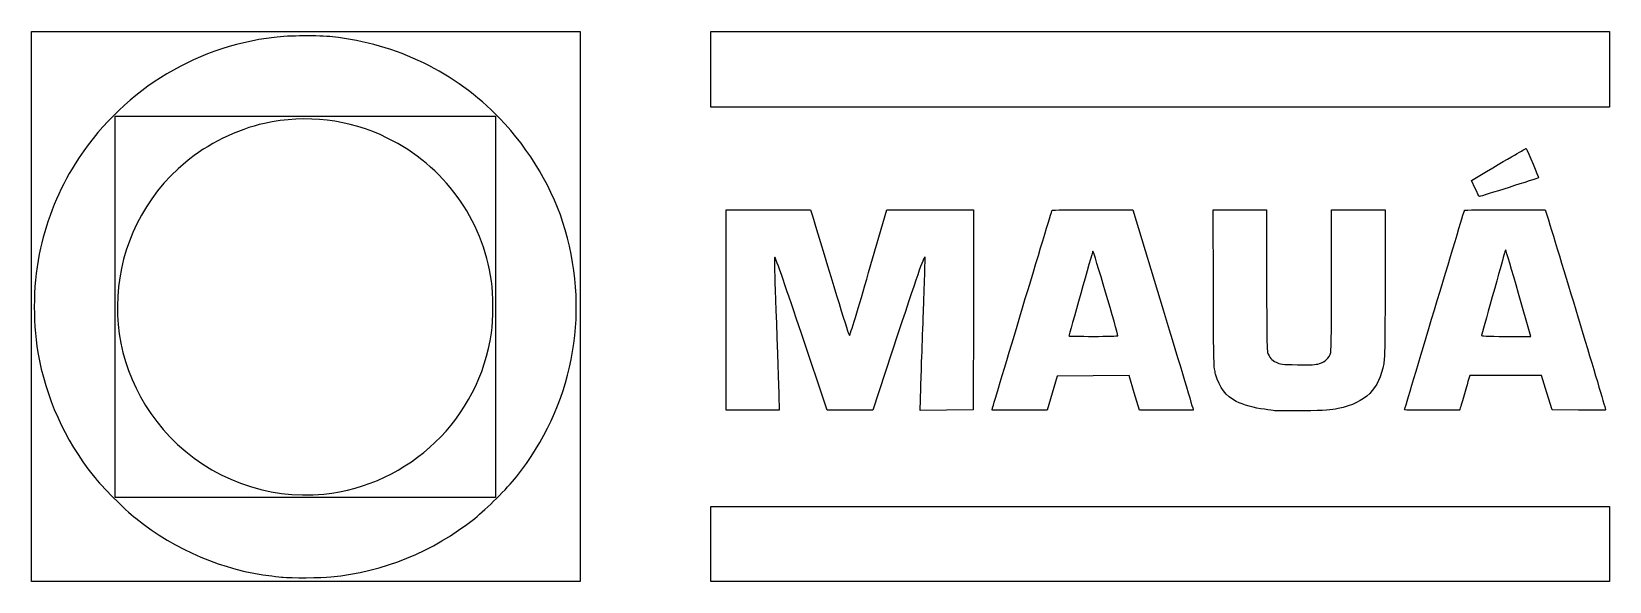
# Model space of a CAD drawing. Extents: x -70 to 70, y -24 to 24.
import ezdxf

# ---------------------------------------------------------------- set-up
doc = ezdxf.new("R2010")
doc.units = 0
doc.layers.add('Camada_1', color=7, linetype='CONTINUOUS')

msp = doc.modelspace()

# ---------------------------------------------------------------- linework, layer by layer
at = {"layer": 'Camada_1', "color": 7}
for points in [[(-69.999539, -0.00003), (-69.999539, 24.373538), (-45.665469, 24.373538), (-21.33141, 24.373538), (-21.33141, -0.00003), (-21.33141, -24.373602), (-45.665469, -24.373602), (-69.999539, -24.373602)], [(-9.717425, 21.015757), (-9.717425, 24.373538), (30.141456, 24.373538), (70.000329, 24.373538), (70.000329, 21.015757), (70.000329, 17.657966), (30.141456, 17.657966), (-9.717425, 17.657966)], [(-62.572904, -0.039532), (-62.572904, 16.867903), (-45.704979, 16.867903), (-28.837043, 16.867903), (-28.837043, -0.039532), (-28.837043, -16.94697), (-45.704979, -16.94697), (-62.572904, -16.94697)], [(58.091293, 10.469107)], [(26.38863, -2.58756)], [(-9.717425, -21.05532), (-9.717425, -17.737039), (30.141456, -17.737039), (70.000329, -17.737039), (70.000329, -21.05532), (70.000329, -24.373602), (30.141456, -24.373602), (-9.717425, -24.373602)]]:
    msp.add_lwpolyline(points, close=True, dxfattribs=at)
for points in [[(58.091293, 10.469107), (57.766165, 11.180925), (59.083585, 11.958658)], [(-8.374316, -0.316062), (-8.374316, 8.572199), (-4.625224, 8.572199), (-0.876143, 8.572199), (-0.716605, 8.038907)], [(4.271791, 3.002221), (5.882957, 8.572199), (9.736587, 8.572199), (13.590228, 8.572199), (13.570152, -0.296307), (13.550101, -9.164803), (11.193064, -9.185689), (8.836032, -9.206576), (8.897339, -7.249978)], [(24.15038, 8.572181), (27.705941, 8.572181), (30.403481, -0.29134)], [(34.860859, 1.599854), (34.83519, 8.572199), (37.208979, 8.572199), (39.582784, 8.572199), (39.582784, 2.381965)], [(45.349832, 2.389924), (45.350085, 8.572199), (47.720282, 8.572199), (50.090481, 8.572199), (50.090481, 2.103997)], [(60.740663, 8.572186), (64.306417, 8.572186), (64.58159, 7.68336)], [(60.817862, -2.646754), (63.029263, -2.646754), (61.936633, 1.154506)], [(-6.030431, -9.203882), (-8.374298, -9.203882), (-8.374316, -0.316062)], [(6.874912, -2.409622), (4.630743, -9.204209), (2.611855, -9.203196), (0.592967, -9.202183), (-1.688005, -2.40845)], [(30.679452, -9.204308), (28.307356, -9.204308), (27.841787, -7.663543), (27.376223, -6.122794), (24.184439, -6.142668), (20.992655, -6.162542), (20.558821, -7.683415), (20.125001, -9.204302), (17.676967, -9.204302), (15.228939, -9.204302), (15.275608, -8.98704)], [(67.267358, -9.185811), (64.905472, -9.164823), (64.437419, -7.643948), (63.969382, -6.123078), (60.786175, -6.123078), (57.602977, -6.123078), (57.446429, -6.65637)], [(40.293657, -9.23702), (40.293817, -9.23746)], [(51.828794, -9.16796), (51.828794, -9.168269)], [(-44.073471, -16.627626), (-44.073957, -16.627626)], [(-43.441903, -23.976619), (-43.441903, -23.976723)]]:
    msp.add_lwpolyline(points, dxfattribs=at)
for points in [[(-48.470212, 23.862872), (-55.755479, 22.997777), (-62.204109, 18.901621), (-66.136812, 12.641092)], [(-43.29527, 23.906264), (-44.513075, 24.040618), (-47.160095, 24.018391), (-48.470212, 23.862872)], [(-28.467364, 16.687033), (-32.418919, 20.77032), (-37.5605, 23.273597), (-43.29527, 23.906264)], [(-38.435861, 14.937561), (-41.834606, 16.598067), (-45.60847, 17.046909), (-49.338784, 16.234305)], [(-49.338784, 16.234305), (-51.74006, 15.711218), (-54.418555, 14.39597), (-56.322937, 12.804815)], [(-22.646928, 6.78522), (-23.679606, 10.339327), (-25.776288, 13.906243), (-28.467364, 16.687033)], [(-29.192177, 2.236141), (-29.978032, 7.764579), (-33.411998, 12.483071), (-38.435861, 14.937561)], [(59.083585, 11.958658), (62.237006, 13.820244), (62.594998, 14.028256), (62.608568, 14.006805)], [(62.608568, 14.006805), (62.770891, 13.750156), (63.736552, 11.443384), (63.696586, 11.407775)], [(-66.136812, 12.641092), (-67.547454, 10.395463), (-68.635123, 7.753921), (-69.211016, 5.174955)], [(-56.322937, 12.804815), (-63.816398, 6.54384), (-64.452128, -4.559767), (-57.718247, -11.565454)], [(63.696586, 11.407775), (63.639663, 11.357103), (58.575997, 9.7573), (58.472428, 9.7573)], [(58.472428, 9.7573), (58.44164, 9.7573), (58.270112, 10.077616), (58.091293, 10.469107)], [(15.275608, -8.98704), (15.347182, -8.653802), (20.517149, 8.494534), (20.558494, 8.535882)], [(20.558494, 8.535882), (20.578469, 8.555832), (22.194815, 8.572181), (24.15038, 8.572181)], [(51.828794, -9.168269), (51.828794, -9.097442), (57.113538, 8.510826), (57.143914, 8.541201)], [(57.143914, 8.541201), (57.160977, 8.55829), (58.7795, 8.572186), (60.740663, 8.572186)], [(-0.716605, 8.038907), (1.260515, 1.429808), (2.499635, -2.567752), (2.571135, -2.567752)], [(64.58159, 7.68336), (65.94832, 3.268928), (69.691492, -9.144468), (69.664152, -9.171811)], [(-26.977946, -15.091791), (-22.016573, -8.877706), (-20.42778, -0.852316), (-22.646928, 6.78522)], [(-69.211016, 5.174955), (-69.851969, 2.304672), (-69.93571, -1.14689), (-69.435282, -4.068827)], [(-4.043463, 4.38527), (-4.123249, 4.38527), (-4.112517, 3.971459), (-3.821757, -4.185617)], [(-1.688005, -2.40845), (-2.942553, 1.328097), (-4.0025, 4.38527), (-4.043463, 4.38527)], [(9.287226, 4.365199), (9.181054, 4.490791), (8.808102, 3.443392), (6.874912, -2.409622)], [(9.131319, -0.473964), (9.226245, 2.176715), (9.296408, 4.354328), (9.287226, 4.365199)], [(24.168332, 4.91654), (24.119154, 4.824811), (22.04327, -2.525508), (22.04327, -2.607996)], [(26.38863, -2.587571), (26.38863, -2.369812), (24.20985, 4.993954), (24.168332, 4.91654)], [(60.807591, 4.992189), (60.765317, 5.034459), (60.806578, 5.17591), (59.606515, 0.869039)], [(61.936633, 1.154506), (61.335688, 3.245203), (60.827624, 4.972158), (60.807591, 4.992189)], [(2.571135, -2.567752), (2.621708, -2.567752), (3.361291, -0.145522), (4.271791, 3.002221)], [(-29.196835, -2.336454), (-29.039432, -1.207947), (-29.037293, 1.143065), (-29.192177, 2.236141)], [(35.06003, -5.989837), (34.888356, -5.378875), (34.886287, -5.300278), (34.860859, 1.599854)], [(39.582784, 2.381965), (39.582784, -2.084373), (39.608159, -3.883064), (39.673859, -4.076835)], [(45.266499, -4.090787), (45.32109, -3.894307), (45.349551, -1.680326), (45.349832, 2.389924)], [(50.090481, 2.103997), (50.090481, -3.294861), (50.070886, -4.476717), (49.971803, -5.044751)], [(59.606515, 0.869039), (59.098001, -0.956017), (58.664964, -2.49368), (58.644201, -2.547998)], [(8.897339, -7.249978), (8.93112, -6.173841), (9.03637, -3.124643), (9.131319, -0.473964)], [(30.403481, -0.29134), (31.887123, -5.166265), (33.089877, -9.165983), (33.076267, -9.179598)], [(-44.073957, -16.627626), (-36.462424, -15.861764), (-30.251083, -9.895061), (-29.196835, -2.336454)], [(22.04327, -2.607996), (22.04327, -2.629288), (23.020976, -2.646724), (24.215951, -2.646724)], [(24.215951, -2.646724), (25.410926, -2.646724), (26.38863, -2.620128), (26.38863, -2.58756)], [(58.644201, -2.547998), (58.614535, -2.625544), (59.081281, -2.646754), (60.817862, -2.646754)], [(-69.435282, -4.068827), (-68.755642, -8.037169), (-67.074498, -11.781357), (-64.52931, -14.995285)], [(-3.821757, -4.185617), (-3.724223, -6.92247), (-3.653892, -9.171193), (-3.66549, -9.182793)], [(39.673859, -4.076835), (39.820756, -4.509935), (40.033049, -4.754199), (40.432642, -4.949889)], [(44.266293, -5.064909), (44.768934, -4.918787), (45.135774, -4.561511), (45.266499, -4.090787)], [(40.432642, -4.949889), (40.776852, -5.118452), (40.930458, -5.135753), (42.319264, -5.162394)], [(42.319264, -5.162394), (43.53652, -5.185737), (43.915959, -5.167053), (44.266293, -5.064909)], [(49.971803, -5.044751), (49.570058, -7.348605), (48.398831, -8.512496), (45.941326, -9.050026)], [(36.886213, -8.409038), (35.942138, -7.932468), (35.406521, -7.222919), (35.06003, -5.989837)], [(57.446429, -6.65637), (57.360301, -6.949675), (57.164023, -7.630363), (57.010192, -8.169005)], [(57.010192, -8.169005), (56.856371, -8.707646), (56.717917, -9.160952), (56.702522, -9.17634)], [(-3.66549, -9.182793), (-3.67706, -9.194363), (-4.741303, -9.203882), (-6.030431, -9.203882)], [(33.076267, -9.179598), (33.062646, -9.193219), (31.984097, -9.204308), (30.679452, -9.204308)], [(39.38524, -9.116534), (38.507308, -9.007625), (37.516118, -8.727019), (36.886213, -8.409038)], [(40.293817, -9.23746), (40.185179, -9.219434), (39.77632, -9.165049), (39.38524, -9.116534)], [(42.821872, -9.246362), (41.539985, -9.259425), (40.402287, -9.255704), (40.293657, -9.23702)], [(45.941326, -9.050026), (45.249022, -9.201459), (44.867559, -9.22546), (42.821872, -9.246362)], [(56.702522, -9.17634), (56.660716, -9.218146), (51.828794, -9.210214), (51.828794, -9.16796)], [(69.664152, -9.171811), (69.644912, -9.191052), (68.566395, -9.197285), (67.267358, -9.185811)], [(-57.718247, -11.565454), (-54.17322, -15.253564), (-49.104936, -17.133877), (-44.073471, -16.627626)], [(-64.52931, -14.995285), (-63.730814, -16.003593), (-61.747461, -17.992435), (-60.755754, -18.779292)], [(-30.682824, -18.782773), (-29.615373, -17.932935), (-27.811556, -16.135874), (-26.977946, -15.091791)], [(-60.755754, -18.779292), (-57.17898, -21.617245), (-52.952324, -23.405336), (-48.667732, -23.893134)], [(-43.441903, -23.976723), (-38.73712, -23.511857), (-34.410596, -21.75062), (-30.682824, -18.782773)], [(-48.667732, -23.893134), (-48.254911, -23.940163), (-47.810501, -23.991017), (-47.680139, -24.00622)], [(-47.680139, -24.00622), (-47.122274, -24.071262), (-44.19238, -24.050823), (-43.441903, -23.976619)]]:
    msp.add_open_spline(points, degree=3, dxfattribs=at)

doc.saveas('drawing.dxf')
